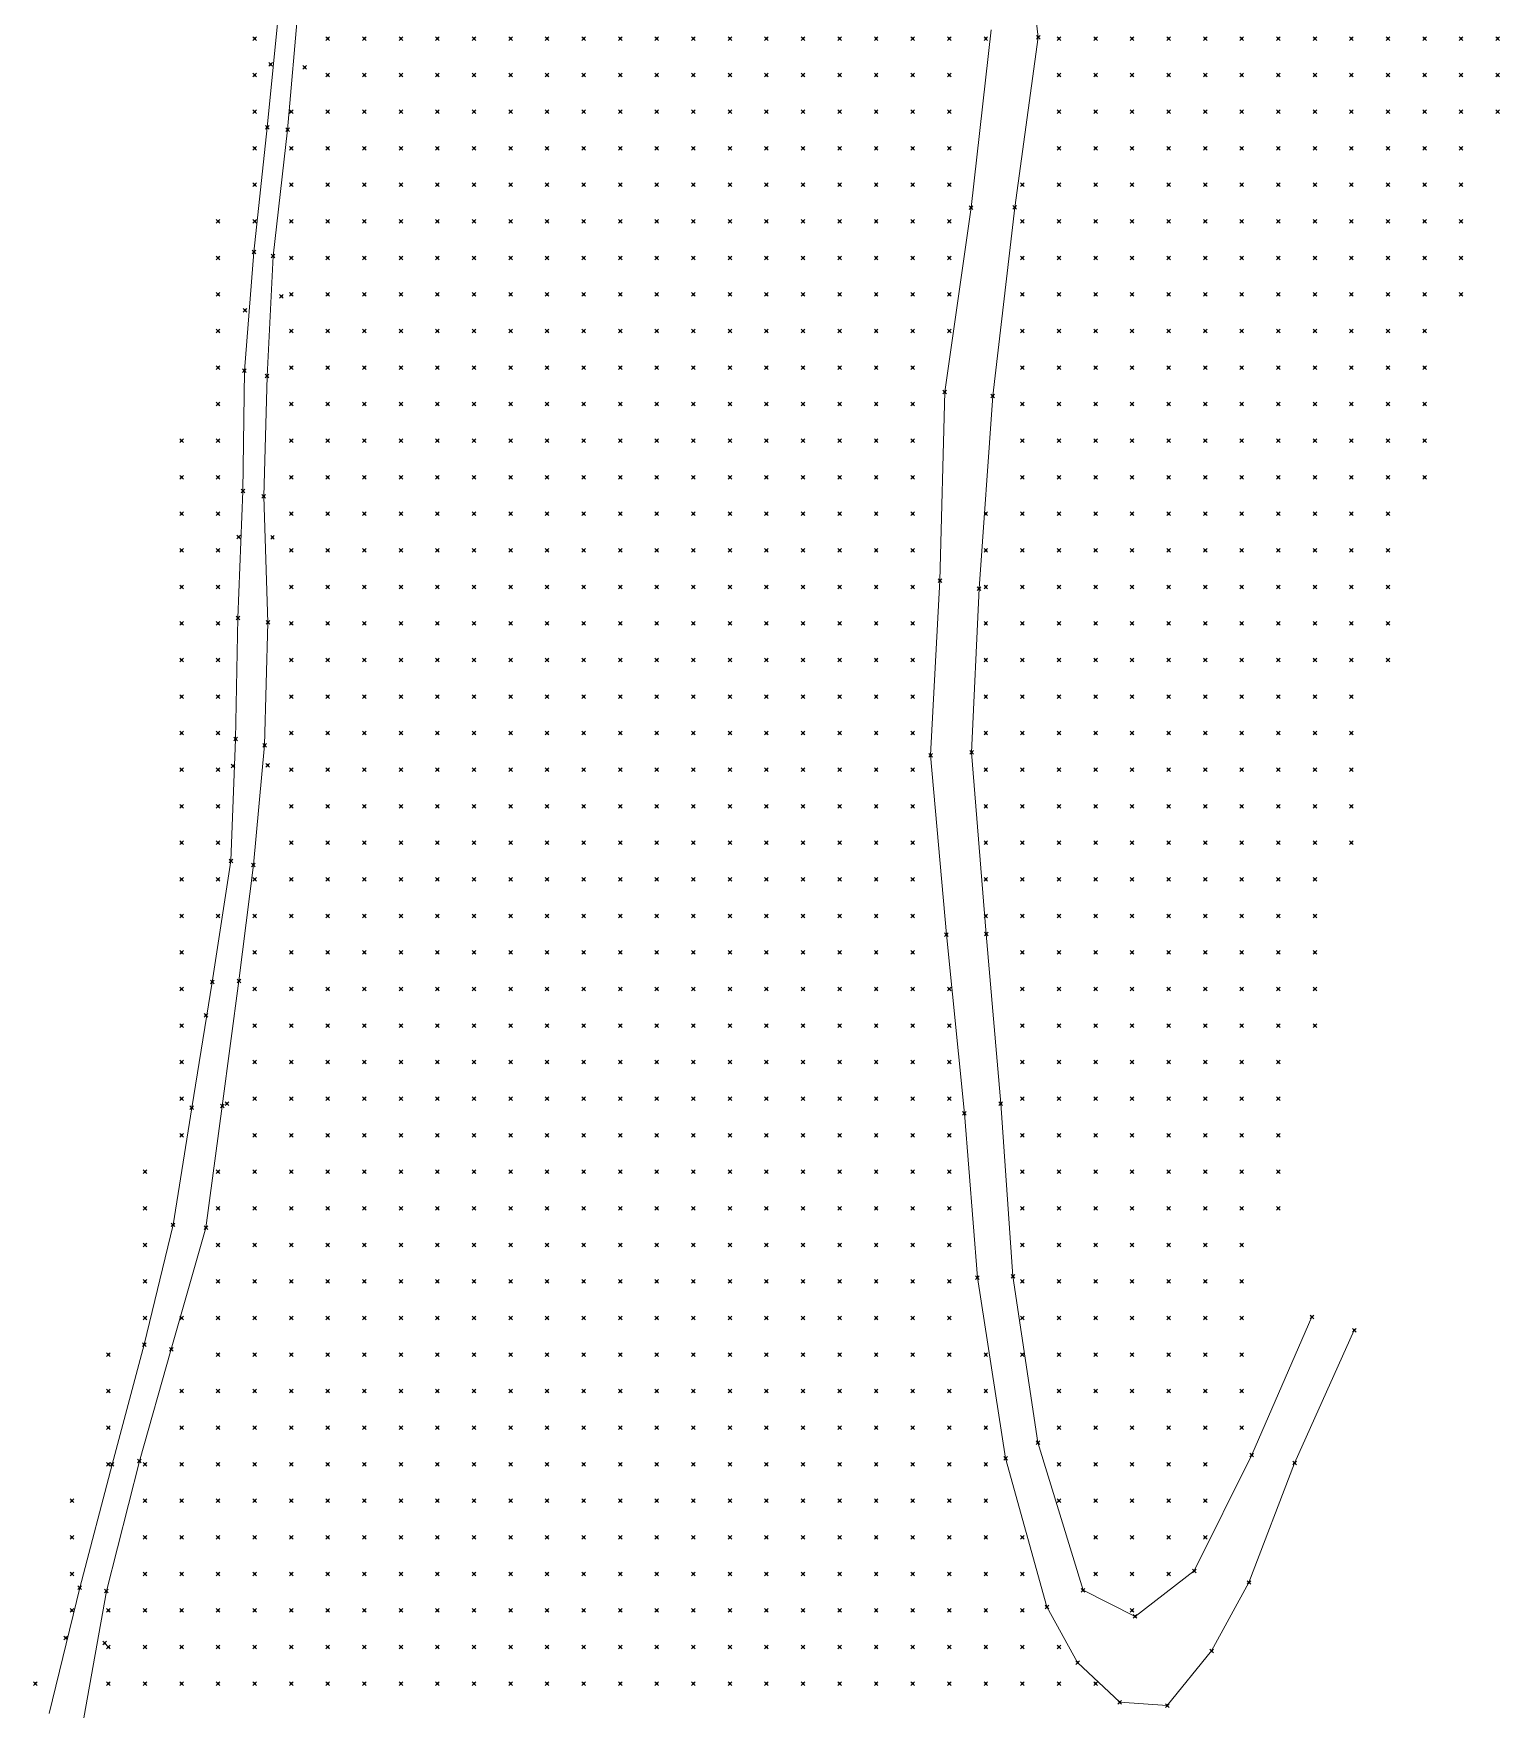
# Model space of a CAD drawing. Header units: metres. Extents: x 441556 to 446409, y 432338 to 461058.
# Drawn here: x 445175.5 to 445295.8, y 436600.5 to 436738 of the extents above; entities that cross this region are included whole.
import ezdxf

# ---------------------------------------------------------------- set-up
doc = ezdxf.new("R2010")
doc.units = ezdxf.units.M
doc.header["$MEASUREMENT"] = 0
doc.header["$PDMODE"] = 35
doc.header["$PDSIZE"] = 0.15
for name, color, linetype, lineweight in [('DTM-BRE-RevN_GRP_DRUM FORESTIER', 2, 'Continuous', 0), ('DTM-NOK-RevN_LIDAR_co_lidar', 91, 'Continuous', 0), ('DTM-NOK-RevN_RTK', 32, 'Continuous', 0)]:
    doc.layers.add(name, color=color, linetype=linetype, lineweight=lineweight)

msp = doc.modelspace()

# ---------------------------------------------------------------- linework, layer by layer
at = {"layer": 'DTM-BRE-RevN_GRP_DRUM FORESTIER'}
for p, q in [((445257.924, 436737.724, 362.214), (445256.021, 436753.882, 359.78)), ((445194.667, 436730.326, 325.311), (445195.652, 436740.228, 325.095)), ((445197.232, 436740.467, 325.081), (445196.346, 436730.127, 325.387)), ((445252.42, 436723.75, 362.963), (445254.075, 436738.331, 362.3)), ((445256.004, 436723.759, 362.867), (445257.924, 436737.724, 362.214)), ((445193.578, 436720.097, 325.911), (445194.667, 436730.326, 325.311)), ((445196.346, 436730.127, 325.387), (445195.155, 436719.769, 325.954)), ((445250.259, 436708.624, 363.7), (445252.42, 436723.75, 362.963)), ((445254.197, 436708.293, 363.631), (445256.004, 436723.759, 362.867)), ((445192.795, 436710.353, 326.22), (445193.578, 436720.097, 325.911)), ((445195.155, 436719.769, 325.954), (445194.665, 436709.922, 326.31)), ((445192.683, 436700.48, 325.789), (445192.795, 436710.353, 326.22)), ((445194.665, 436709.922, 326.31), (445194.382, 436700.049, 325.911)), ((445249.857, 436693.141, 364.475), (445250.259, 436708.624, 363.7)), ((445253.079, 436692.491, 364.538), (445254.197, 436708.293, 363.631)), ((445192.267, 436690.077, 325.846), (445192.683, 436700.48, 325.789)), ((445194.382, 436700.049, 325.911), (445194.73, 436689.71, 325.849)), ((445249.098, 436678.808, 366.057), (445249.857, 436693.141, 364.475)), ((445252.467, 436679.045, 366.135), (445253.079, 436692.491, 364.538)), ((445192.07, 436680.14, 325.987), (445192.267, 436690.077, 325.846)), ((445194.73, 436689.71, 325.849), (445194.451, 436679.633, 326.014)), ((445191.69, 436670.138, 325.723), (445192.07, 436680.14, 325.987)), ((445194.451, 436679.633, 326.014), (445193.538, 436669.813, 325.622)), ((445253.662, 436664.135, 367.799), (445252.467, 436679.045, 366.135)), ((445250.402, 436664.098, 367.647), (445249.098, 436678.808, 366.057)), ((445190.156, 436660.194, 325.543), (445191.69, 436670.138, 325.723)), ((445193.538, 436669.813, 325.622), (445192.352, 436660.297, 325.5)), ((445251.869, 436649.426, 370.144), (445250.402, 436664.098, 367.647)), ((445254.855, 436650.231, 370.099), (445253.662, 436664.135, 367.799)), ((445188.482, 436649.893, 326.078), (445190.156, 436660.194, 325.543)), ((445192.352, 436660.297, 325.5), (445190.987, 436650.019, 326.202)), ((445255.857, 436636.06, 373.154), (445254.855, 436650.231, 370.099)), ((445186.953, 436640.281, 326.678), (445188.482, 436649.893, 326.078)), ((445190.987, 436650.019, 326.202), (445189.642, 436640.047, 326.718)), ((445252.936, 436635.957, 373.202), (445251.869, 436649.426, 370.144)), ((445184.581, 436630.452, 326.987), (445186.953, 436640.281, 326.678)), ((445189.642, 436640.047, 326.718), (445186.8, 436630.078, 327.061)), ((445255.256, 436621.124, 376.235), (445252.936, 436635.957, 373.202)), ((445257.9, 436622.414, 376.159), (445255.857, 436636.06, 373.154)), ((445280.383, 436632.725, 388.952), (445275.448, 436621.402, 386.734)), ((445283.857, 436631.636, 388.94), (445278.955, 436620.739, 386.75)), ((445181.94, 436620.627, 326.985), (445184.581, 436630.452, 326.987)), ((445186.8, 436630.078, 327.061), (445184.19, 436620.899, 327.075)), ((445261.607, 436610.299, 379.117), (445257.9, 436622.414, 376.159)), ((445275.448, 436621.402, 386.734), (445270.736, 436611.882, 384.041)), ((445179.289, 436610.503, 326.747), (445181.94, 436620.627, 326.985)), ((445184.19, 436620.899, 327.075), (445181.472, 436610.225, 326.619)), ((445258.637, 436608.931, 378.989), (445255.256, 436621.124, 376.235)), ((445278.955, 436620.739, 386.75), (445275.21, 436610.934, 384.507)), ((445270.736, 436611.882, 384.041), (445265.879, 436608.149, 381.35)), ((445176.776, 436600.193, 326.14), (445179.289, 436610.503, 326.747)), ((445265.879, 436608.149, 381.35), (445261.607, 436610.299, 379.117)), ((445275.21, 436610.934, 384.507), (445272.158, 436605.316, 382.63)), ((445181.472, 436610.225, 326.619), (445179.612, 436599.821, 326.003)), ((445261.163, 436604.366, 379.712), (445258.637, 436608.931, 378.989)), ((445272.158, 436605.316, 382.63), (445268.512, 436600.838, 381.584)), ((445264.622, 436601.108, 380.847), (445261.163, 436604.366, 379.712)), ((445268.512, 436600.838, 381.584), (445264.622, 436601.108, 380.847))]:
    msp.add_line(p, q, dxfattribs=at)
at = {"layer": 'DTM-NOK-RevN_LIDAR_co_lidar'}
for p in [(445193.643, 436737.614, 324.328), (445199.642, 436737.614, 324.898), (445202.641, 436737.614, 324.903), (445205.64, 436737.614, 327.502), (445208.64, 436737.614, 331.878), (445211.639, 436737.614, 334.85), (445214.639, 436737.614, 336.648), (445217.638, 436737.614, 337.259), (445220.637, 436737.614, 337.745), (445223.637, 436737.614, 340.248), (445226.636, 436737.614, 342.541), (445229.635, 436737.614, 343.791), (445232.635, 436737.614, 344.527), (445235.634, 436737.614, 346.336), (445238.634, 436737.614, 350.799), (445241.633, 436737.614, 355.074), (445244.632, 436737.614, 356.399), (445247.632, 436737.614, 356.899), (445250.631, 436737.614, 360.22), (445253.63, 436737.614, 362.023), (445259.629, 436737.614, 363.827), (445262.629, 436737.614, 367.854), (445265.628, 436737.614, 371.17), (445268.627, 436737.614, 373.506), (445271.627, 436737.614, 374.858), (445274.626, 436737.614, 376.508), (445277.625, 436737.614, 377.664), (445280.625, 436737.614, 378.933), (445283.624, 436737.614, 380.138), (445286.624, 436737.614, 382.133), (445289.623, 436737.614, 384.428), (445292.622, 436737.614, 386.126), (445295.622, 436737.614, 386.649), (445193.643, 436734.615, 324.499), (445199.642, 436734.615, 324.952), (445202.641, 436734.615, 324.95), (445205.64, 436734.615, 327.274), (445208.64, 436734.615, 333.423), (445211.639, 436734.615, 336.626), (445214.639, 436734.615, 337.351), (445217.638, 436734.615, 337.559), (445220.637, 436734.615, 338.217), (445223.637, 436734.615, 340.664), (445226.636, 436734.615, 342.983), (445229.635, 436734.615, 343.982), (445232.635, 436734.615, 344.976), (445235.634, 436734.615, 347.483), (445238.634, 436734.615, 351.894), (445241.633, 436734.615, 355.553), (445244.632, 436734.615, 356.489), (445247.632, 436734.615, 356.824), (445250.631, 436734.615, 360.402), (445259.629, 436734.615, 364.045), (445262.629, 436734.615, 367.928), (445265.628, 436734.615, 372.814), (445268.627, 436734.615, 375.595), (445271.627, 436734.615, 376.778), (445274.626, 436734.615, 377.893), (445277.625, 436734.615, 379.211), (445280.625, 436734.615, 380.762), (445283.624, 436734.615, 381.501), (445286.624, 436734.615, 383.173), (445289.623, 436734.615, 385.625), (445292.622, 436734.615, 387.094), (445295.622, 436734.615, 387.39), (445193.643, 436731.615, 324.587), (445196.642, 436731.615, 325.017), (445199.642, 436731.615, 325.018), (445202.641, 436731.615, 325.033), (445205.64, 436731.615, 328.778), (445208.64, 436731.615, 335.221), (445211.639, 436731.615, 337.752), (445214.639, 436731.615, 337.976), (445217.638, 436731.615, 338.214), (445220.637, 436731.615, 338.876), (445223.637, 436731.615, 341.823), (445226.636, 436731.615, 344.429), (445229.635, 436731.615, 345.514), (445232.635, 436731.615, 347.136), (445235.634, 436731.615, 349.418), (445238.634, 436731.615, 352.466), (445241.633, 436731.615, 355.035), (445244.632, 436731.615, 356.445), (445247.632, 436731.615, 358.038), (445250.631, 436731.615, 360.791), (445259.629, 436731.615, 364.921), (445262.629, 436731.615, 368.181), (445265.628, 436731.615, 373.132), (445268.627, 436731.615, 376.708), (445271.627, 436731.615, 378.531), (445274.626, 436731.615, 379.631), (445277.625, 436731.615, 381.076), (445280.625, 436731.615, 382.773), (445283.624, 436731.615, 383.956), (445286.624, 436731.615, 385.391), (445289.623, 436731.615, 386.973), (445292.622, 436731.615, 387.51), (445295.622, 436731.615, 387.801), (445193.643, 436728.616, 324.686), (445196.642, 436728.616, 325.12), (445199.642, 436728.616, 325.406), (445202.641, 436728.616, 325.703), (445205.64, 436728.616, 329.801), (445208.64, 436728.616, 335.658), (445211.639, 436728.616, 337.918), (445214.639, 436728.616, 337.856), (445217.638, 436728.616, 338.641), (445220.637, 436728.616, 339.513), (445223.637, 436728.616, 343.163), (445226.636, 436728.616, 346.339), (445229.635, 436728.616, 347.685), (445232.635, 436728.616, 349.374), (445235.634, 436728.616, 351.132), (445238.634, 436728.616, 352.529), (445241.633, 436728.616, 354.177), (445244.632, 436728.616, 356.511), (445247.632, 436728.616, 358.826), (445250.631, 436728.616, 361.216), (445259.629, 436728.616, 366.189), (445262.629, 436728.616, 368.65), (445265.628, 436728.616, 371.943), (445268.627, 436728.616, 376.496), (445271.627, 436728.616, 379.423), (445274.626, 436728.616, 381.007), (445277.625, 436728.616, 382.535), (445280.625, 436728.616, 383.87), (445283.624, 436728.616, 385.174), (445286.624, 436728.616, 386.347), (445289.623, 436728.616, 387.63), (445292.622, 436728.616, 387.957), (445193.643, 436725.616, 324.877), (445196.642, 436725.616, 325.281), (445199.642, 436725.616, 326.186), (445202.641, 436725.616, 327.065), (445205.64, 436725.616, 330.193), (445208.64, 436725.616, 335.066), (445211.639, 436725.616, 337.718), (445214.639, 436725.616, 337.957), (445217.638, 436725.616, 338.59), (445220.637, 436725.616, 341.36), (445223.637, 436725.616, 344.463), (445226.636, 436725.616, 346.791), (445229.635, 436725.616, 348.178), (445232.635, 436725.616, 349.88), (445235.634, 436725.616, 351.411), (445238.634, 436725.616, 352.461), (445241.633, 436725.616, 354.099), (445244.632, 436725.616, 356.96), (445247.632, 436725.616, 359.213), (445250.631, 436725.616, 361.533), (445256.63, 436725.616, 363.275), (445259.629, 436725.616, 366.399), (445262.629, 436725.616, 369.071), (445265.628, 436725.616, 371.232), (445268.627, 436725.616, 375.928), (445271.627, 436725.616, 380.009), (445274.626, 436725.616, 382.154), (445277.625, 436725.616, 383.591), (445280.625, 436725.616, 384.475), (445283.624, 436725.616, 385.118), (445286.624, 436725.616, 386.522), (445289.623, 436725.616, 388.06), (445292.622, 436725.616, 388.648), (445190.644, 436722.617, 324.213), (445193.643, 436722.617, 325.222), (445196.642, 436722.617, 325.497), (445199.642, 436722.617, 326.897), (445202.641, 436722.617, 328.11), (445205.64, 436722.617, 331.423), (445208.64, 436722.617, 335.638), (445211.639, 436722.617, 337.844), (445214.639, 436722.617, 338.673), (445217.638, 436722.617, 339.596), (445220.637, 436722.617, 343.098), (445223.637, 436722.617, 345.686), (445226.636, 436722.617, 346.929), (445229.635, 436722.617, 348.634), (445232.635, 436722.617, 350.508), (445235.634, 436722.617, 352.089), (445238.634, 436722.617, 353.351), (445241.633, 436722.617, 354.45), (445244.632, 436722.617, 357.53), (445247.632, 436722.617, 359.66), (445250.631, 436722.617, 361.703), (445256.63, 436722.617, 363.727), (445259.629, 436722.617, 366.494), (445262.629, 436722.617, 369.097), (445265.628, 436722.617, 371.485), (445268.627, 436722.617, 376.27), (445271.627, 436722.617, 380.12), (445274.626, 436722.617, 382.366), (445277.625, 436722.617, 383.593), (445280.625, 436722.617, 384.43), (445283.624, 436722.617, 385.082), (445286.624, 436722.617, 386.547), (445289.623, 436722.617, 388.435), (445292.622, 436722.617, 388.587), (445190.644, 436719.618, 324.64), (445196.642, 436719.618, 325.767), (445199.642, 436719.618, 327.171), (445202.641, 436719.618, 328.217), (445205.64, 436719.618, 332.173), (445208.64, 436719.618, 335.913), (445211.639, 436719.618, 337.664), (445214.639, 436719.618, 338.871), (445217.638, 436719.618, 339.864), (445220.637, 436719.618, 342.95), (445223.637, 436719.618, 346.073), (445226.636, 436719.618, 347.587), (445229.635, 436719.618, 349.263), (445232.635, 436719.618, 351.09), (445235.634, 436719.618, 352.578), (445238.634, 436719.618, 353.931), (445241.633, 436719.618, 355.455), (445244.632, 436719.618, 358.472), (445247.632, 436719.618, 360.106), (445250.631, 436719.618, 361.944), (445256.63, 436719.618, 364.818), (445259.629, 436719.618, 367.146), (445262.629, 436719.618, 369.222), (445265.628, 436719.618, 371.515), (445268.627, 436719.618, 375.925), (445271.627, 436719.618, 379.901), (445274.626, 436719.618, 382.006), (445277.625, 436719.618, 383.205), (445280.625, 436719.618, 384.142), (445283.624, 436719.618, 385.015), (445286.624, 436719.618, 386.599), (445289.623, 436719.618, 388.581), (445292.622, 436719.618, 388.233), (445190.644, 436716.618, 325.043), (445196.642, 436716.618, 326.086), (445199.642, 436716.618, 327.149), (445202.641, 436716.618, 328.853), (445205.64, 436716.618, 332.897), (445208.64, 436716.618, 335.936), (445211.639, 436716.618, 337.037), (445214.639, 436716.618, 337.965), (445217.638, 436716.618, 339.176), (445220.637, 436716.618, 342.118), (445223.637, 436716.618, 345.902), (445226.636, 436716.618, 348.198), (445229.635, 436716.618, 349.417), (445232.635, 436716.618, 351.327), (445235.634, 436716.618, 353.288), (445238.634, 436716.618, 354.411), (445241.633, 436716.618, 356.301), (445244.632, 436716.618, 358.937), (445247.632, 436716.618, 360.48), (445250.631, 436716.618, 362.308), (445256.63, 436716.618, 365.295), (445259.629, 436716.618, 367.264), (445262.629, 436716.618, 369.338), (445265.628, 436716.618, 371.743), (445268.627, 436716.618, 375.562), (445271.627, 436716.618, 379.998), (445274.626, 436716.618, 382.313), (445277.625, 436716.618, 383.443), (445280.625, 436716.618, 384.242), (445283.624, 436716.618, 385.121), (445286.624, 436716.618, 387.211), (445289.623, 436716.618, 388.986), (445292.622, 436716.618, 388.826), (445190.644, 436713.619, 325.35), (445196.642, 436713.619, 326.377), (445199.642, 436713.619, 327.064), (445202.641, 436713.619, 329.019), (445205.64, 436713.619, 333.1), (445208.64, 436713.619, 335.869), (445211.639, 436713.619, 336.858), (445214.639, 436713.619, 337.65), (445217.638, 436713.619, 338.856), (445220.637, 436713.619, 340.885), (445223.637, 436713.619, 343.02), (445226.636, 436713.619, 345.973), (445229.635, 436713.619, 349.039), (445232.635, 436713.619, 351.712), (445235.634, 436713.619, 353.727), (445238.634, 436713.619, 355.444), (445241.633, 436713.619, 357.343), (445244.632, 436713.619, 359.193), (445247.632, 436713.619, 360.952), (445250.631, 436713.619, 362.686), (445256.63, 436713.619, 365.428), (445259.629, 436713.619, 368.166), (445262.629, 436713.619, 370.455), (445265.628, 436713.619, 372.368), (445268.627, 436713.619, 377.696), (445271.627, 436713.619, 381.692), (445274.626, 436713.619, 383.166), (445277.625, 436713.619, 383.907), (445280.625, 436713.619, 384.606), (445283.624, 436713.619, 385.787), (445286.624, 436713.619, 387.932), (445289.623, 436713.619, 389.564), (445190.644, 436710.62, 325.35), (445196.642, 436710.62, 326.328), (445199.642, 436710.62, 326.995), (445202.641, 436710.62, 329.364), (445205.64, 436710.62, 333.009), (445208.64, 436710.62, 335.498), (445211.639, 436710.62, 336.871), (445214.639, 436710.62, 338.141), (445217.638, 436710.62, 339.237), (445220.637, 436710.62, 340.327), (445223.637, 436710.62, 341.513), (445226.636, 436710.62, 343.236), (445229.635, 436710.62, 346.924), (445232.635, 436710.62, 351.314), (445235.634, 436710.62, 353.737), (445238.634, 436710.62, 355.758), (445241.633, 436710.62, 357.908), (445244.632, 436710.62, 359.479), (445247.632, 436710.62, 361.294), (445256.63, 436710.62, 365.574), (445259.629, 436710.62, 368.271), (445262.629, 436710.62, 370.409), (445265.628, 436710.62, 372.684), (445268.627, 436710.62, 376.44), (445271.627, 436710.62, 381.252), (445274.626, 436710.62, 383.772), (445277.625, 436710.62, 384.335), (445280.625, 436710.62, 385.047), (445283.624, 436710.62, 386.49), (445286.624, 436710.62, 388.39), (445289.623, 436710.62, 390.077), (445190.644, 436707.62, 325.171), (445196.642, 436707.62, 326.166), (445199.642, 436707.62, 327.435), (445202.641, 436707.62, 330.114), (445205.64, 436707.62, 332.756), (445208.64, 436707.62, 334.527), (445211.639, 436707.62, 336.299), (445214.639, 436707.62, 338.402), (445217.638, 436707.62, 339.421), (445220.637, 436707.62, 340.609), (445223.637, 436707.62, 341.816), (445226.636, 436707.62, 342.713), (445229.635, 436707.62, 346.263), (445232.635, 436707.62, 350.754), (445235.634, 436707.62, 354.083), (445238.634, 436707.62, 356.211), (445241.633, 436707.62, 358.152), (445244.632, 436707.62, 359.773), (445247.632, 436707.62, 361.591), (445256.63, 436707.62, 365.899), (445259.629, 436707.62, 368.319), (445262.629, 436707.62, 370.365), (445265.628, 436707.62, 372.809), (445268.627, 436707.62, 376.344), (445271.627, 436707.62, 381.36), (445274.626, 436707.62, 384.136), (445277.625, 436707.62, 384.967), (445280.625, 436707.62, 385.608), (445283.624, 436707.62, 386.733), (445286.624, 436707.62, 388.703), (445289.623, 436707.62, 390.529), (445187.644, 436704.621, 323.818), (445190.644, 436704.621, 325.031), (445196.642, 436704.621, 326.158), (445199.642, 436704.621, 328.319), (445202.641, 436704.621, 330.524), (445205.64, 436704.621, 332.681), (445208.64, 436704.621, 333.992), (445211.639, 436704.621, 335.96), (445214.639, 436704.621, 338.568), (445217.638, 436704.621, 340.255), (445220.637, 436704.621, 341.395), (445223.637, 436704.621, 343.516), (445226.636, 436704.621, 345.609), (445229.635, 436704.621, 347.71), (445232.635, 436704.621, 351.31), (445235.634, 436704.621, 354.672), (445238.634, 436704.621, 356.739), (445241.633, 436704.621, 358.546), (445244.632, 436704.621, 360.091), (445247.632, 436704.621, 361.8), (445256.63, 436704.621, 366.193), (445259.629, 436704.621, 368.759), (445262.629, 436704.621, 370.905), (445265.628, 436704.621, 372.98), (445268.627, 436704.621, 378.135), (445271.627, 436704.621, 382.208), (445274.626, 436704.621, 384.067), (445277.625, 436704.621, 385.207), (445280.625, 436704.621, 385.695), (445283.624, 436704.621, 386.638), (445286.624, 436704.621, 388.7), (445289.623, 436704.621, 390.609), (445187.644, 436701.621, 323.818), (445190.644, 436701.621, 324.952), (445196.642, 436701.621, 326.08), (445199.642, 436701.621, 329.078), (445202.641, 436701.621, 331.344), (445205.64, 436701.621, 333.116), (445208.64, 436701.621, 333.967), (445211.639, 436701.621, 335.858), (445214.639, 436701.621, 339.433), (445217.638, 436701.621, 342.566), (445220.637, 436701.621, 344.283), (445223.637, 436701.621, 346.703), (445226.636, 436701.621, 348.673), (445229.635, 436701.621, 349.527), (445232.635, 436701.621, 352.34), (445235.634, 436701.621, 355.442), (445238.634, 436701.621, 357.463), (445241.633, 436701.621, 359.162), (445244.632, 436701.621, 360.138), (445247.632, 436701.621, 361.629), (445256.63, 436701.621, 366.84), (445259.629, 436701.621, 369.422), (445262.629, 436701.621, 371.472), (445265.628, 436701.621, 373.406), (445268.627, 436701.621, 377.889), (445271.627, 436701.621, 382.04), (445274.626, 436701.621, 384.191), (445277.625, 436701.621, 385.333), (445280.625, 436701.621, 385.867), (445283.624, 436701.621, 386.867), (445286.624, 436701.621, 388.634), (445289.623, 436701.621, 390.646), (445187.644, 436698.622, 323.825), (445190.644, 436698.622, 325.004), (445196.642, 436698.622, 326.551), (445199.642, 436698.622, 329.796), (445202.641, 436698.622, 332.502), (445205.64, 436698.622, 334.229), (445208.64, 436698.622, 335.598), (445211.639, 436698.622, 337.798), (445214.639, 436698.622, 341.59), (445217.638, 436698.622, 344.716), (445220.637, 436698.622, 345.449), (445223.637, 436698.622, 348.064), (445226.636, 436698.622, 350.52), (445229.635, 436698.622, 351.649), (445232.635, 436698.622, 353.762), (445235.634, 436698.622, 356.27), (445238.634, 436698.622, 358.132), (445241.633, 436698.622, 359.717), (445244.632, 436698.622, 360.677), (445247.632, 436698.622, 362.262), (445253.63, 436698.622, 364.775), (445256.63, 436698.622, 367.582), (445259.629, 436698.622, 369.953), (445262.629, 436698.622, 372.174), (445265.628, 436698.622, 374.214), (445268.627, 436698.622, 377.45), (445271.627, 436698.622, 381.807), (445274.626, 436698.622, 384.24), (445277.625, 436698.622, 385.339), (445280.625, 436698.622, 386.189), (445283.624, 436698.622, 387.572), (445286.624, 436698.622, 389.16), (445187.644, 436695.623, 323.771), (445190.644, 436695.623, 325.055), (445196.642, 436695.623, 326.755), (445199.642, 436695.623, 330.019), (445202.641, 436695.623, 333.241), (445205.64, 436695.623, 335.342), (445208.64, 436695.623, 337.885), (445211.639, 436695.623, 340.009), (445214.639, 436695.623, 342.482), (445217.638, 436695.623, 344.964), (445220.637, 436695.623, 345.678), (445223.637, 436695.623, 348.256), (445226.636, 436695.623, 351.516), (445229.635, 436695.623, 353.426), (445232.635, 436695.623, 355.29), (445235.634, 436695.623, 357.338), (445238.634, 436695.623, 358.973), (445241.633, 436695.623, 360.354), (445244.632, 436695.623, 361.359), (445247.632, 436695.623, 363.048), (445253.63, 436695.623, 365.062), (445256.63, 436695.623, 368.079), (445259.629, 436695.623, 371.018), (445262.629, 436695.623, 372.958), (445265.628, 436695.623, 376.239), (445268.627, 436695.623, 379.403), (445271.627, 436695.623, 382.437), (445274.626, 436695.623, 384.228), (445277.625, 436695.623, 385.022), (445280.625, 436695.623, 386.076), (445283.624, 436695.623, 387.623), (445286.624, 436695.623, 389.177), (445187.644, 436692.623, 323.889), (445190.644, 436692.623, 325.134), (445196.642, 436692.623, 326.656), (445199.642, 436692.623, 329.978), (445202.641, 436692.623, 333.965), (445205.64, 436692.623, 336.372), (445208.64, 436692.623, 338.479), (445211.639, 436692.623, 340.451), (445214.639, 436692.623, 342.748), (445217.638, 436692.623, 344.708), (445220.637, 436692.623, 346.034), (445223.637, 436692.623, 348.581), (445226.636, 436692.623, 352.048), (445229.635, 436692.623, 354.587), (445232.635, 436692.623, 356.554), (445235.634, 436692.623, 358.049), (445238.634, 436692.623, 359.385), (445241.633, 436692.623, 360.551), (445244.632, 436692.623, 361.71), (445247.632, 436692.623, 363.635), (445253.63, 436692.623, 365.201), (445256.63, 436692.623, 367.916), (445259.629, 436692.623, 370.976), (445262.629, 436692.623, 372.807), (445265.628, 436692.623, 377.955), (445268.627, 436692.623, 381.607), (445271.627, 436692.623, 383.089), (445274.626, 436692.623, 384.187), (445277.625, 436692.623, 384.811), (445280.625, 436692.623, 385.711), (445283.624, 436692.623, 387.159), (445286.624, 436692.623, 388.7), (445187.644, 436689.624, 323.893), (445190.644, 436689.624, 325.103), (445196.642, 436689.624, 327.132), (445199.642, 436689.624, 331.042), (445202.641, 436689.624, 334.619), (445205.64, 436689.624, 336.671), (445208.64, 436689.624, 338.332), (445211.639, 436689.624, 340.538), (445214.639, 436689.624, 343.823), (445217.638, 436689.624, 345.188), (445220.637, 436689.624, 346.437), (445223.637, 436689.624, 349.211), (445226.636, 436689.624, 352.634), (445229.635, 436689.624, 355.053), (445232.635, 436689.624, 356.937), (445235.634, 436689.624, 358.357), (445238.634, 436689.624, 359.589), (445241.633, 436689.624, 360.898), (445244.632, 436689.624, 362.039), (445247.632, 436689.624, 364.003), (445253.63, 436689.624, 365.33), (445256.63, 436689.624, 367.447), (445259.629, 436689.624, 370.7), (445262.629, 436689.624, 373.487), (445265.628, 436689.624, 378.927), (445268.627, 436689.624, 382.226), (445271.627, 436689.624, 383.112), (445274.626, 436689.624, 384.155), (445277.625, 436689.624, 384.941), (445280.625, 436689.624, 385.654), (445283.624, 436689.624, 387.051), (445286.624, 436689.624, 388.566), (445187.644, 436686.625, 323.661), (445190.644, 436686.625, 324.987), (445196.642, 436686.625, 327.638), (445199.642, 436686.625, 331.896), (445202.641, 436686.625, 334.618), (445205.64, 436686.625, 336.136), (445208.64, 436686.625, 338.314), (445211.639, 436686.625, 341.159), (445214.639, 436686.625, 344.533), (445217.638, 436686.625, 345.964), (445220.637, 436686.625, 346.815), (445223.637, 436686.625, 349.721), (445226.636, 436686.625, 353.425), (445229.635, 436686.625, 355.186), (445232.635, 436686.625, 356.464), (445235.634, 436686.625, 358.338), (445238.634, 436686.625, 359.599), (445241.633, 436686.625, 361.083), (445244.632, 436686.625, 363.136), (445247.632, 436686.625, 364.737), (445253.63, 436686.625, 366.047), (445256.63, 436686.625, 368.794), (445259.629, 436686.625, 371.894), (445262.629, 436686.625, 374.042), (445265.628, 436686.625, 379.239), (445268.627, 436686.625, 382.49), (445271.627, 436686.625, 383.396), (445274.626, 436686.625, 384.32), (445277.625, 436686.625, 385.344), (445280.625, 436686.625, 386), (445283.624, 436686.625, 387.115), (445286.624, 436686.625, 388.729), (445187.644, 436683.625, 323.497), (445190.644, 436683.625, 324.977), (445196.642, 436683.625, 328.024), (445199.642, 436683.625, 332.759), (445202.641, 436683.625, 334.867), (445205.64, 436683.625, 336.152), (445208.64, 436683.625, 339.102), (445211.639, 436683.625, 342.443), (445214.639, 436683.625, 345.122), (445217.638, 436683.625, 346.432), (445220.637, 436683.625, 347.244), (445223.637, 436683.625, 349.595), (445226.636, 436683.625, 353.828), (445229.635, 436683.625, 355.674), (445232.635, 436683.625, 356.671), (445235.634, 436683.625, 358.295), (445238.634, 436683.625, 359.814), (445241.633, 436683.625, 361.569), (445244.632, 436683.625, 363.795), (445247.632, 436683.625, 365.167), (445253.63, 436683.625, 366.691), (445256.63, 436683.625, 369.927), (445259.629, 436683.625, 372.756), (445262.629, 436683.625, 374.343), (445265.628, 436683.625, 377.372), (445268.627, 436683.625, 381.15), (445271.627, 436683.625, 383.654), (445274.626, 436683.625, 384.792), (445277.625, 436683.625, 385.826), (445280.625, 436683.625, 386.726), (445283.624, 436683.625, 387.466), (445187.644, 436680.626, 323.47), (445190.644, 436680.626, 324.967), (445196.642, 436680.626, 327.902), (445199.642, 436680.626, 332.091), (445202.641, 436680.626, 334.006), (445205.64, 436680.626, 335.998), (445208.64, 436680.626, 339.857), (445211.639, 436680.626, 343.56), (445214.639, 436680.626, 345.783), (445217.638, 436680.626, 346.847), (445220.637, 436680.626, 347.965), (445223.637, 436680.626, 350.555), (445226.636, 436680.626, 354.579), (445229.635, 436680.626, 356.607), (445232.635, 436680.626, 357.525), (445235.634, 436680.626, 358.874), (445238.634, 436680.626, 360.086), (445241.633, 436680.626, 362.063), (445244.632, 436680.626, 364.188), (445247.632, 436680.626, 365.416), (445253.63, 436680.626, 367.055), (445256.63, 436680.626, 370.365), (445259.629, 436680.626, 373.125), (445262.629, 436680.626, 374.936), (445265.628, 436680.626, 376.543), (445268.627, 436680.626, 378.931), (445271.627, 436680.626, 382.88), (445274.626, 436680.626, 385.05), (445277.625, 436680.626, 386.101), (445280.625, 436680.626, 387.141), (445283.624, 436680.626, 387.86), (445187.644, 436677.626, 323.696), (445190.644, 436677.626, 325.103), (445196.642, 436677.626, 327.183), (445199.642, 436677.626, 329.748), (445202.641, 436677.626, 332.367), (445205.64, 436677.626, 337.75), (445208.64, 436677.626, 342.899), (445211.639, 436677.626, 345.344), (445214.639, 436677.626, 346.301), (445217.638, 436677.626, 346.858), (445220.637, 436677.626, 347.788), (445223.637, 436677.626, 350.219), (445226.636, 436677.626, 354.769), (445229.635, 436677.626, 357.377), (445232.635, 436677.626, 358.225), (445235.634, 436677.626, 359.184), (445238.634, 436677.626, 360.025), (445241.633, 436677.626, 362.006), (445244.632, 436677.626, 364.4), (445247.632, 436677.626, 365.802), (445253.63, 436677.626, 366.952), (445256.63, 436677.626, 370.228), (445259.629, 436677.626, 373.094), (445262.629, 436677.626, 375.359), (445265.628, 436677.626, 377.065), (445268.627, 436677.626, 379.647), (445271.627, 436677.626, 383), (445274.626, 436677.626, 384.934), (445277.625, 436677.626, 385.839), (445280.625, 436677.626, 387.151), (445283.624, 436677.626, 387.92), (445187.644, 436674.627, 323.798), (445190.644, 436674.627, 325.037), (445196.642, 436674.627, 326.583), (445199.642, 436674.627, 328.576), (445202.641, 436674.627, 332.494), (445205.64, 436674.627, 339.898), (445208.64, 436674.627, 345.205), (445211.639, 436674.627, 346.579), (445214.639, 436674.627, 346.799), (445217.638, 436674.627, 346.979), (445220.637, 436674.627, 347.875), (445223.637, 436674.627, 351.102), (445226.636, 436674.627, 355.233), (445229.635, 436674.627, 357.52), (445232.635, 436674.627, 358.136), (445235.634, 436674.627, 358.771), (445238.634, 436674.627, 359.76), (445241.633, 436674.627, 361.668), (445244.632, 436674.627, 363.719), (445247.632, 436674.627, 365.674), (445253.63, 436674.627, 367.295), (445256.63, 436674.627, 370.062), (445259.629, 436674.627, 372.859), (445262.629, 436674.627, 375.479), (445265.628, 436674.627, 378.911), (445268.627, 436674.627, 382.318), (445271.627, 436674.627, 384.315), (445274.626, 436674.627, 385.484), (445277.625, 436674.627, 386.137), (445280.625, 436674.627, 387.171), (445283.624, 436674.627, 387.108), (445187.644, 436671.628, 324.11), (445190.644, 436671.628, 325.046), (445196.642, 436671.628, 326.211), (445199.642, 436671.628, 329.594), (445202.641, 436671.628, 334.982), (445205.64, 436671.628, 341.95), (445208.64, 436671.628, 345.972), (445211.639, 436671.628, 346.997), (445214.639, 436671.628, 347.158), (445217.638, 436671.628, 347.23), (445220.637, 436671.628, 348.858), (445223.637, 436671.628, 351.841), (445226.636, 436671.628, 354.5), (445229.635, 436671.628, 356.482), (445232.635, 436671.628, 357.317), (445235.634, 436671.628, 358.298), (445238.634, 436671.628, 359.531), (445241.633, 436671.628, 361.357), (445244.632, 436671.628, 363.634), (445247.632, 436671.628, 365.83), (445253.63, 436671.628, 367.708), (445256.63, 436671.628, 370.464), (445259.629, 436671.628, 373.012), (445262.629, 436671.628, 376.201), (445265.628, 436671.628, 380.603), (445268.627, 436671.628, 383.743), (445271.627, 436671.628, 385.016), (445274.626, 436671.628, 386.01), (445277.625, 436671.628, 386.778), (445280.625, 436671.628, 387.468), (445283.624, 436671.628, 386.878), (445187.644, 436668.628, 324.55), (445190.644, 436668.628, 325.134), (445193.643, 436668.628, 325.364), (445196.642, 436668.628, 326.229), (445199.642, 436668.628, 332.427), (445202.641, 436668.628, 338.571), (445205.64, 436668.628, 343.082), (445208.64, 436668.628, 345.502), (445211.639, 436668.628, 346.91), (445214.639, 436668.628, 347.365), (445217.638, 436668.628, 347.719), (445220.637, 436668.628, 349.382), (445223.637, 436668.628, 351.43), (445226.636, 436668.628, 352.926), (445229.635, 436668.628, 355.001), (445232.635, 436668.628, 356.772), (445235.634, 436668.628, 358.089), (445238.634, 436668.628, 359.595), (445241.633, 436668.628, 361.367), (445244.632, 436668.628, 363.996), (445247.632, 436668.628, 366.309), (445253.63, 436668.628, 367.845), (445256.63, 436668.628, 370.919), (445259.629, 436668.628, 373.611), (445262.629, 436668.628, 378.052), (445265.628, 436668.628, 382.219), (445268.627, 436668.628, 384.36), (445271.627, 436668.628, 385.451), (445274.626, 436668.628, 386.534), (445277.625, 436668.628, 387.776), (445280.625, 436668.628, 388.528), (445187.644, 436665.629, 324.575), (445190.644, 436665.629, 325.077), (445193.643, 436665.629, 325.376), (445196.642, 436665.629, 326.904), (445199.642, 436665.629, 333.31), (445202.641, 436665.629, 339.566), (445205.64, 436665.629, 342.639), (445208.64, 436665.629, 344.849), (445211.639, 436665.629, 346.865), (445214.639, 436665.629, 347.441), (445217.638, 436665.629, 348.222), (445220.637, 436665.629, 349.47), (445223.637, 436665.629, 350.737), (445226.636, 436665.629, 351.721), (445229.635, 436665.629, 353.245), (445232.635, 436665.629, 355.687), (445235.634, 436665.629, 358.194), (445238.634, 436665.629, 360.39), (445241.633, 436665.629, 362.15), (445244.632, 436665.629, 364.239), (445247.632, 436665.629, 366.604), (445253.63, 436665.629, 368.019), (445256.63, 436665.629, 371.061), (445259.629, 436665.629, 373.951), (445262.629, 436665.629, 377.128), (445265.628, 436665.629, 381.985), (445268.627, 436665.629, 384.73), (445271.627, 436665.629, 385.793), (445274.626, 436665.629, 387.281), (445277.625, 436665.629, 388.837), (445280.625, 436665.629, 389.334), (445187.644, 436662.63, 324.608), (445193.643, 436662.63, 325.521), (445196.642, 436662.63, 327.583), (445199.642, 436662.63, 334.025), (445202.641, 436662.63, 340.104), (445205.64, 436662.63, 341.217), (445208.64, 436662.63, 343.185), (445211.639, 436662.63, 346.387), (445214.639, 436662.63, 347.377), (445217.638, 436662.63, 348.388), (445220.637, 436662.63, 349.233), (445223.637, 436662.63, 350.053), (445226.636, 436662.63, 351.341), (445229.635, 436662.63, 352.63), (445232.635, 436662.63, 354.901), (445235.634, 436662.63, 357.734), (445238.634, 436662.63, 360.611), (445241.633, 436662.63, 362.715), (445244.632, 436662.63, 364.203), (445247.632, 436662.63, 366.694), (445256.63, 436662.63, 371.252), (445259.629, 436662.63, 374.108), (445262.629, 436662.63, 376.347), (445265.628, 436662.63, 380.586), (445268.627, 436662.63, 384.532), (445271.627, 436662.63, 386.254), (445274.626, 436662.63, 387.607), (445277.625, 436662.63, 388.809), (445280.625, 436662.63, 389.472), (445187.644, 436659.63, 324.746), (445193.643, 436659.63, 325.574), (445196.642, 436659.63, 327.814), (445199.642, 436659.63, 333.209), (445202.641, 436659.63, 337.629), (445205.64, 436659.63, 339.607), (445208.64, 436659.63, 342.197), (445211.639, 436659.63, 345.498), (445214.639, 436659.63, 347.38), (445217.638, 436659.63, 348.7), (445220.637, 436659.63, 349.368), (445223.637, 436659.63, 350.178), (445226.636, 436659.63, 351.573), (445229.635, 436659.63, 353.638), (445232.635, 436659.63, 355.387), (445235.634, 436659.63, 358.289), (445238.634, 436659.63, 360.908), (445241.633, 436659.63, 362.871), (445244.632, 436659.63, 364.158), (445247.632, 436659.63, 366.76), (445250.631, 436659.63, 368.158), (445256.63, 436659.63, 371.468), (445259.629, 436659.63, 373.97), (445262.629, 436659.63, 376.586), (445265.628, 436659.63, 379.17), (445268.627, 436659.63, 383.925), (445271.627, 436659.63, 386.63), (445274.626, 436659.63, 387.685), (445277.625, 436659.63, 388.782), (445280.625, 436659.63, 389.916), (445187.644, 436656.631, 324.847), (445193.643, 436656.631, 325.902), (445196.642, 436656.631, 329.187), (445199.642, 436656.631, 332.238), (445202.641, 436656.631, 335.021), (445205.64, 436656.631, 338.508), (445208.64, 436656.631, 341.741), (445211.639, 436656.631, 344.822), (445214.639, 436656.631, 347.318), (445217.638, 436656.631, 348.907), (445220.637, 436656.631, 349.621), (445223.637, 436656.631, 350.537), (445226.636, 436656.631, 352.428), (445229.635, 436656.631, 355.06), (445232.635, 436656.631, 356.239), (445235.634, 436656.631, 359.017), (445238.634, 436656.631, 361.517), (445241.633, 436656.631, 363.17), (445244.632, 436656.631, 364.472), (445247.632, 436656.631, 366.943), (445250.631, 436656.631, 368.501), (445256.63, 436656.631, 371.601), (445259.629, 436656.631, 374.243), (445262.629, 436656.631, 377.068), (445265.628, 436656.631, 378.654), (445268.627, 436656.631, 383.118), (445271.627, 436656.631, 386.396), (445274.626, 436656.631, 387.572), (445277.625, 436656.631, 388.825), (445280.625, 436656.631, 390.27), (445187.644, 436653.631, 325.044), (445193.643, 436653.631, 326.754), (445196.642, 436653.631, 331.049), (445199.642, 436653.631, 333.186), (445202.641, 436653.631, 335.073), (445205.64, 436653.631, 337.957), (445208.64, 436653.631, 341.797), (445211.639, 436653.631, 345.26), (445214.639, 436653.631, 347.218), (445217.638, 436653.631, 348.545), (445220.637, 436653.631, 349.501), (445223.637, 436653.631, 350.925), (445226.636, 436653.631, 352.861), (445229.635, 436653.631, 355.234), (445232.635, 436653.631, 357.21), (445235.634, 436653.631, 359.587), (445238.634, 436653.631, 361.953), (445241.633, 436653.631, 363.815), (445244.632, 436653.631, 365.19), (445247.632, 436653.631, 367.134), (445250.631, 436653.631, 368.781), (445256.63, 436653.631, 372.257), (445259.629, 436653.631, 374.916), (445262.629, 436653.631, 378.976), (445265.628, 436653.631, 381.571), (445268.627, 436653.631, 384.062), (445271.627, 436653.631, 386.135), (445274.626, 436653.631, 387.442), (445277.625, 436653.631, 388.839), (445187.644, 436650.632, 325.389), (445193.643, 436650.632, 328.681), (445196.642, 436650.632, 333.34), (445199.642, 436650.632, 335.388), (445202.641, 436650.632, 337.529), (445205.64, 436650.632, 339.538), (445208.64, 436650.632, 342.496), (445211.639, 436650.632, 345.503), (445214.639, 436650.632, 346.478), (445217.638, 436650.632, 347.573), (445220.637, 436650.632, 349.172), (445223.637, 436650.632, 350.642), (445226.636, 436650.632, 352.84), (445229.635, 436650.632, 354.819), (445232.635, 436650.632, 357.977), (445235.634, 436650.632, 360.708), (445238.634, 436650.632, 362.698), (445241.633, 436650.632, 364.084), (445244.632, 436650.632, 365.569), (445247.632, 436650.632, 367.859), (445250.631, 436650.632, 369.474), (445256.63, 436650.632, 372.488), (445259.629, 436650.632, 375.325), (445262.629, 436650.632, 380.195), (445265.628, 436650.632, 383.254), (445268.627, 436650.632, 384.74), (445271.627, 436650.632, 386.118), (445274.626, 436650.632, 387.396), (445277.625, 436650.632, 389.105), (445187.644, 436647.633, 325.64), (445193.643, 436647.633, 330.555), (445196.642, 436647.633, 335.153), (445199.642, 436647.633, 337.447), (445202.641, 436647.633, 339.662), (445205.64, 436647.633, 341.072), (445208.64, 436647.633, 343.098), (445211.639, 436647.633, 345.69), (445214.639, 436647.633, 346.677), (445217.638, 436647.633, 347.605), (445220.637, 436647.633, 349.569), (445223.637, 436647.633, 351.394), (445226.636, 436647.633, 353.378), (445229.635, 436647.633, 355.57), (445232.635, 436647.633, 358.766), (445235.634, 436647.633, 361.318), (445238.634, 436647.633, 363.052), (445241.633, 436647.633, 364.526), (445244.632, 436647.633, 366.107), (445247.632, 436647.633, 368.421), (445250.631, 436647.633, 370.136), (445256.63, 436647.633, 372.494), (445259.629, 436647.633, 375.674), (445262.629, 436647.633, 380.461), (445265.628, 436647.633, 383.477), (445268.627, 436647.633, 384.904), (445271.627, 436647.633, 386.18), (445274.626, 436647.633, 387.357), (445277.625, 436647.633, 388.96), (445184.645, 436644.633, 324.674), (445190.644, 436644.633, 326.614), (445193.643, 436644.633, 332.335), (445196.642, 436644.633, 337.068), (445199.642, 436644.633, 339.458), (445202.641, 436644.633, 340.759), (445205.64, 436644.633, 341.67), (445208.64, 436644.633, 343.783), (445211.639, 436644.633, 346.344), (445214.639, 436644.633, 347.412), (445217.638, 436644.633, 348.806), (445220.637, 436644.633, 350.955), (445223.637, 436644.633, 352.761), (445226.636, 436644.633, 354.318), (445229.635, 436644.633, 356.254), (445232.635, 436644.633, 359.079), (445235.634, 436644.633, 361.732), (445238.634, 436644.633, 363.385), (445241.633, 436644.633, 365.077), (445244.632, 436644.633, 366.929), (445247.632, 436644.633, 368.562), (445250.631, 436644.633, 370.501), (445256.63, 436644.633, 372.853), (445259.629, 436644.633, 375.665), (445262.629, 436644.633, 380.559), (445265.628, 436644.633, 383.647), (445268.627, 436644.633, 385.045), (445271.627, 436644.633, 386.246), (445274.626, 436644.633, 387.586), (445277.625, 436644.633, 389.096), (445184.645, 436641.634, 325.007), (445190.644, 436641.634, 326.888), (445193.643, 436641.634, 333.753), (445196.642, 436641.634, 338.389), (445199.642, 436641.634, 340.623), (445202.641, 436641.634, 342.318), (445205.64, 436641.634, 343.086), (445208.64, 436641.634, 344.668), (445211.639, 436641.634, 347.313), (445214.639, 436641.634, 348.667), (445217.638, 436641.634, 350.037), (445220.637, 436641.634, 351.928), (445223.637, 436641.634, 353.713), (445226.636, 436641.634, 355.288), (445229.635, 436641.634, 356.959), (445232.635, 436641.634, 359.089), (445235.634, 436641.634, 362.177), (445238.634, 436641.634, 364.518), (445241.633, 436641.634, 366.039), (445244.632, 436641.634, 367.601), (445247.632, 436641.634, 369.524), (445250.631, 436641.634, 371.356), (445256.63, 436641.634, 373.123), (445259.629, 436641.634, 375.748), (445262.629, 436641.634, 380.969), (445265.628, 436641.634, 383.901), (445268.627, 436641.634, 385.2), (445271.627, 436641.634, 386.735), (445274.626, 436641.634, 388.047), (445277.625, 436641.634, 389.425), (445184.645, 436638.635, 325.431), (445190.644, 436638.635, 327.308), (445193.643, 436638.635, 334.039), (445196.642, 436638.635, 338.793), (445199.642, 436638.635, 340.945), (445202.641, 436638.635, 342.643), (445205.64, 436638.635, 343.579), (445208.64, 436638.635, 345.383), (445211.639, 436638.635, 348.564), (445214.639, 436638.635, 350.412), (445217.638, 436638.635, 351.373), (445220.637, 436638.635, 352.838), (445223.637, 436638.635, 354.476), (445226.636, 436638.635, 356.396), (445229.635, 436638.635, 358.268), (445232.635, 436638.635, 360.011), (445235.634, 436638.635, 363.314), (445238.634, 436638.635, 365.923), (445241.633, 436638.635, 367.298), (445244.632, 436638.635, 368.601), (445247.632, 436638.635, 370.954), (445250.631, 436638.635, 372.387), (445256.63, 436638.635, 373.374), (445259.629, 436638.635, 376.17), (445262.629, 436638.635, 381.311), (445265.628, 436638.635, 383.353), (445268.627, 436638.635, 383.419), (445271.627, 436638.635, 384.999), (445274.626, 436638.635, 387.109), (445184.645, 436635.635, 326.075), (445190.644, 436635.635, 327.987), (445193.643, 436635.635, 333.67), (445196.642, 436635.635, 338.183), (445199.642, 436635.635, 340.671), (445202.641, 436635.635, 342.415), (445205.64, 436635.635, 343.513), (445208.64, 436635.635, 346.178), (445211.639, 436635.635, 349.603), (445214.639, 436635.635, 351.795), (445217.638, 436635.635, 353.063), (445220.637, 436635.635, 354.299), (445223.637, 436635.635, 355.779), (445226.636, 436635.635, 357.873), (445229.635, 436635.635, 359.779), (445232.635, 436635.635, 361.759), (445235.634, 436635.635, 364.802), (445238.634, 436635.635, 365.986), (445241.633, 436635.635, 367.739), (445244.632, 436635.635, 369.533), (445247.632, 436635.635, 371.57), (445250.631, 436635.635, 373.014), (445256.63, 436635.635, 373.722), (445259.629, 436635.635, 376.255), (445262.629, 436635.635, 380.976), (445265.628, 436635.635, 382.744), (445268.627, 436635.635, 382.284), (445271.627, 436635.635, 383.152), (445274.626, 436635.635, 385.498), (445184.645, 436632.636, 326.581), (445187.644, 436632.636, 326.94), (445190.644, 436632.636, 328.527), (445193.643, 436632.636, 332.331), (445196.642, 436632.636, 336.656), (445199.642, 436632.636, 340.362), (445202.641, 436632.636, 342.471), (445205.64, 436632.636, 344.482), (445208.64, 436632.636, 347.321), (445211.639, 436632.636, 350.331), (445214.639, 436632.636, 352.528), (445217.638, 436632.636, 354.301), (445220.637, 436632.636, 355.974), (445223.637, 436632.636, 357.702), (445226.636, 436632.636, 359.162), (445229.635, 436632.636, 361.617), (445232.635, 436632.636, 363.843), (445235.634, 436632.636, 366.081), (445238.634, 436632.636, 367.313), (445241.633, 436632.636, 368.764), (445244.632, 436632.636, 370.461), (445247.632, 436632.636, 371.924), (445250.631, 436632.636, 373.475), (445256.63, 436632.636, 374.118), (445259.629, 436632.636, 375.153), (445262.629, 436632.636, 379.294), (445265.628, 436632.636, 382.052), (445268.627, 436632.636, 382.467), (445271.627, 436632.636, 383.308), (445274.626, 436632.636, 384.968), (445181.645, 436629.636, 325.505), (445190.644, 436629.636, 328.887), (445193.643, 436629.636, 332.468), (445196.642, 436629.636, 336.496), (445199.642, 436629.636, 340.145), (445202.641, 436629.636, 342.812), (445205.64, 436629.636, 345.297), (445208.64, 436629.636, 348.168), (445211.639, 436629.636, 350.861), (445214.639, 436629.636, 353.086), (445217.638, 436629.636, 355.043), (445220.637, 436629.636, 357.021), (445223.637, 436629.636, 359.106), (445226.636, 436629.636, 360.827), (445229.635, 436629.636, 363.197), (445232.635, 436629.636, 364.938), (445235.634, 436629.636, 366.63), (445238.634, 436629.636, 368.409), (445241.633, 436629.636, 369.976), (445244.632, 436629.636, 371.677), (445247.632, 436629.636, 372.637), (445250.631, 436629.636, 374.039), (445253.63, 436629.636, 374.447), (445256.63, 436629.636, 374.674), (445259.629, 436629.636, 375.424), (445262.629, 436629.636, 378.473), (445265.628, 436629.636, 381.862), (445268.627, 436629.636, 383.398), (445271.627, 436629.636, 384.643), (445274.626, 436629.636, 386.264), (445181.645, 436626.637, 325.779), (445187.644, 436626.637, 327.348), (445190.644, 436626.637, 330.09), (445193.643, 436626.637, 334.027), (445196.642, 436626.637, 337.44), (445199.642, 436626.637, 340.357), (445202.641, 436626.637, 343.103), (445205.64, 436626.637, 346.186), (445208.64, 436626.637, 349.367), (445211.639, 436626.637, 352.027), (445214.639, 436626.637, 354.251), (445217.638, 436626.637, 356.06), (445220.637, 436626.637, 357.818), (445223.637, 436626.637, 359.931), (445226.636, 436626.637, 361.942), (445229.635, 436626.637, 363.716), (445232.635, 436626.637, 365.236), (445235.634, 436626.637, 366.768), (445238.634, 436626.637, 368.608), (445241.633, 436626.637, 370.368), (445244.632, 436626.637, 371.936), (445247.632, 436626.637, 372.88), (445250.631, 436626.637, 374.492), (445253.63, 436626.637, 375.076), (445259.629, 436626.637, 376.896), (445262.629, 436626.637, 379.091), (445265.628, 436626.637, 382.468), (445268.627, 436626.637, 384.74), (445271.627, 436626.637, 385.973), (445274.626, 436626.637, 387.181), (445181.645, 436623.638, 326.376), (445187.644, 436623.638, 327.419), (445190.644, 436623.638, 331.077), (445193.643, 436623.638, 334.916), (445196.642, 436623.638, 338.027), (445199.642, 436623.638, 340.859), (445202.641, 436623.638, 343.086), (445205.64, 436623.638, 346.459), (445208.64, 436623.638, 350.029), (445211.639, 436623.638, 352.883), (445214.639, 436623.638, 355.253), (445217.638, 436623.638, 357.263), (445220.637, 436623.638, 359.047), (445223.637, 436623.638, 360.923), (445226.636, 436623.638, 362.676), (445229.635, 436623.638, 363.968), (445232.635, 436623.638, 365.361), (445235.634, 436623.638, 366.882), (445238.634, 436623.638, 368.711), (445241.633, 436623.638, 370.23), (445244.632, 436623.638, 371.577), (445247.632, 436623.638, 373.281), (445250.631, 436623.638, 375.104), (445253.63, 436623.638, 375.702), (445259.629, 436623.638, 377.838), (445262.629, 436623.638, 379.983), (445265.628, 436623.638, 383.036), (445268.627, 436623.638, 385.33), (445271.627, 436623.638, 386.483), (445274.626, 436623.638, 387.092), (445181.645, 436620.638, 326.641), (445184.645, 436620.638, 326.936), (445187.644, 436620.638, 327.778), (445190.644, 436620.638, 332.007), (445193.643, 436620.638, 335.979), (445196.642, 436620.638, 338.869), (445199.642, 436620.638, 341.225), (445202.641, 436620.638, 343.698), (445205.64, 436620.638, 346.659), (445208.64, 436620.638, 349.82), (445211.639, 436620.638, 352.43), (445214.639, 436620.638, 354.734), (445217.638, 436620.638, 357.227), (445220.637, 436620.638, 359.458), (445223.637, 436620.638, 361.502), (445226.636, 436620.638, 363.172), (445229.635, 436620.638, 364.247), (445232.635, 436620.638, 365.494), (445235.634, 436620.638, 367.093), (445238.634, 436620.638, 368.848), (445241.633, 436620.638, 370.166), (445244.632, 436620.638, 371.461), (445247.632, 436620.638, 373.921), (445250.631, 436620.638, 375.817), (445253.63, 436620.638, 376.33), (445259.629, 436620.638, 378.129), (445262.629, 436620.638, 380.21), (445265.628, 436620.638, 383.317), (445268.627, 436620.638, 385.225), (445271.627, 436620.638, 386.087), (445178.646, 436617.639, 325.595), (445184.645, 436617.639, 327.115), (445187.644, 436617.639, 328.847), (445190.644, 436617.639, 332.553), (445193.643, 436617.639, 336.285), (445196.642, 436617.639, 339.076), (445199.642, 436617.639, 341.397), (445202.641, 436617.639, 344.502), (445205.64, 436617.639, 346.944), (445208.64, 436617.639, 349.268), (445211.639, 436617.639, 351.463), (445214.639, 436617.639, 353.784), (445217.638, 436617.639, 356.421), (445220.637, 436617.639, 358.887), (445223.637, 436617.639, 361.144), (445226.636, 436617.639, 363.132), (445229.635, 436617.639, 364.502), (445232.635, 436617.639, 365.698), (445235.634, 436617.639, 367.292), (445238.634, 436617.639, 369.009), (445241.633, 436617.639, 370.194), (445244.632, 436617.639, 371.043), (445247.632, 436617.639, 373.747), (445250.631, 436617.639, 375.424), (445253.63, 436617.639, 376.462), (445259.629, 436617.639, 377.942), (445262.629, 436617.639, 379.738), (445265.628, 436617.639, 382.78), (445268.627, 436617.639, 384.752), (445271.627, 436617.639, 385.506), (445178.646, 436614.639, 325.683), (445184.645, 436614.639, 327.404), (445187.644, 436614.639, 329.582), (445190.644, 436614.639, 332.593), (445193.643, 436614.639, 336.12), (445196.642, 436614.639, 339.179), (445199.642, 436614.639, 341.382), (445202.641, 436614.639, 344.745), (445205.64, 436614.639, 347.36), (445208.64, 436614.639, 349.43), (445211.639, 436614.639, 351.45), (445214.639, 436614.639, 353.647), (445217.638, 436614.639, 355.895), (445220.637, 436614.639, 358.46), (445223.637, 436614.639, 360.946), (445226.636, 436614.639, 363.222), (445229.635, 436614.639, 364.795), (445232.635, 436614.639, 365.905), (445235.634, 436614.639, 367.393), (445238.634, 436614.639, 369.156), (445241.633, 436614.639, 370.514), (445244.632, 436614.639, 371.35), (445247.632, 436614.639, 373.249), (445250.631, 436614.639, 374.573), (445253.63, 436614.639, 376.547), (445256.63, 436614.639, 377.602), (445262.629, 436614.639, 379.601), (445265.628, 436614.639, 382.143), (445268.627, 436614.639, 384.1), (445271.627, 436614.639, 384.873), (445178.646, 436611.64, 325.835), (445184.645, 436611.64, 327.887), (445187.644, 436611.64, 330.318), (445190.644, 436611.64, 332.93), (445193.643, 436611.64, 336.011), (445196.642, 436611.64, 339.191), (445199.642, 436611.64, 341.29), (445202.641, 436611.64, 345.366), (445205.64, 436611.64, 348.687), (445208.64, 436611.64, 350.841), (445211.639, 436611.64, 352.872), (445214.639, 436611.64, 354.538), (445217.638, 436611.64, 356.474), (445220.637, 436611.64, 358.792), (445223.637, 436611.64, 361.201), (445226.636, 436611.64, 363.558), (445229.635, 436611.64, 365.018), (445232.635, 436611.64, 366.074), (445235.634, 436611.64, 367.449), (445238.634, 436611.64, 369.129), (445241.633, 436611.64, 370.594), (445244.632, 436611.64, 371.609), (445247.632, 436611.64, 372.921), (445250.631, 436611.64, 374.618), (445253.63, 436611.64, 377.027), (445256.63, 436611.64, 378.178), (445262.629, 436611.64, 379.687), (445265.628, 436611.64, 381.666), (445268.627, 436611.64, 383.232), (445178.646, 436608.641, 325.961), (445181.645, 436608.641, 326.391), (445184.645, 436608.641, 328.338), (445187.644, 436608.641, 331.301), (445190.644, 436608.641, 333.571), (445193.643, 436608.641, 336.362), (445196.642, 436608.641, 339.251), (445199.642, 436608.641, 342.044), (445202.641, 436608.641, 346.428), (445205.64, 436608.641, 349.363), (445208.64, 436608.641, 351.601), (445211.639, 436608.641, 354.504), (445214.639, 436608.641, 356.458), (445217.638, 436608.641, 358.02), (445220.637, 436608.641, 359.76), (445223.637, 436608.641, 362.128), (445226.636, 436608.641, 364.118), (445229.635, 436608.641, 365.313), (445232.635, 436608.641, 366.324), (445235.634, 436608.641, 367.436), (445238.634, 436608.641, 368.881), (445241.633, 436608.641, 370.483), (445244.632, 436608.641, 371.655), (445247.632, 436608.641, 372.946), (445250.631, 436608.641, 374.627), (445253.63, 436608.641, 377.053), (445256.63, 436608.641, 378.578), (445265.628, 436608.641, 381.103), (445181.645, 436605.641, 326.252), (445184.645, 436605.641, 329.394), (445187.644, 436605.641, 332.285), (445190.644, 436605.641, 334.188), (445193.643, 436605.641, 336.505), (445196.642, 436605.641, 340.1), (445199.642, 436605.641, 343.576), (445202.641, 436605.641, 347.026), (445205.64, 436605.641, 349.595), (445208.64, 436605.641, 352.147), (445211.639, 436605.641, 355.514), (445214.639, 436605.641, 358.171), (445217.638, 436605.641, 359.882), (445220.637, 436605.641, 361.332), (445223.637, 436605.641, 363.177), (445226.636, 436605.641, 364.534), (445229.635, 436605.641, 365.487), (445232.635, 436605.641, 366.489), (445235.634, 436605.641, 367.545), (445238.634, 436605.641, 368.945), (445241.633, 436605.641, 370.5), (445244.632, 436605.641, 371.76), (445247.632, 436605.641, 373.192), (445250.631, 436605.641, 374.226), (445253.63, 436605.641, 377.384), (445256.63, 436605.641, 379.537), (445259.629, 436605.641, 379.692), (445175.647, 436602.642, 324.827), (445181.645, 436602.642, 326.506), (445184.645, 436602.642, 330.887), (445187.644, 436602.642, 333.77), (445190.644, 436602.642, 335.695), (445193.643, 436602.642, 337.13), (445196.642, 436602.642, 341.119), (445199.642, 436602.642, 345.343), (445202.641, 436602.642, 347.915), (445205.64, 436602.642, 350.301), (445208.64, 436602.642, 352.847), (445211.639, 436602.642, 355.633), (445214.639, 436602.642, 358.057), (445217.638, 436602.642, 360.098), (445220.637, 436602.642, 361.817), (445223.637, 436602.642, 363.398), (445226.636, 436602.642, 364.662), (445229.635, 436602.642, 365.659), (445232.635, 436602.642, 366.602), (445235.634, 436602.642, 367.688), (445238.634, 436602.642, 369.159), (445241.633, 436602.642, 370.437), (445244.632, 436602.642, 371.758), (445247.632, 436602.642, 373.201), (445250.631, 436602.642, 374.482), (445253.63, 436602.642, 378.043), (445256.63, 436602.642, 380.244), (445259.629, 436602.642, 380.39), (445262.629, 436602.642, 380.378)]:
    msp.add_point(p, dxfattribs=at)
at = {"layer": 'DTM-NOK-RevN_RTK'}
for p in [(445257.924, 436737.724, 362.214), (445194.944, 436735.491, 325.118), (445197.748, 436735.248, 324.983), (445194.667, 436730.326, 325.311), (445196.346, 436730.127, 325.387), (445252.42, 436723.75, 362.963), (445256.004, 436723.759, 362.867), (445193.578, 436720.097, 325.911), (445195.155, 436719.769, 325.954), (445195.836, 436716.464, 326.099), (445192.854, 436715.327, 326.084), (445192.795, 436710.353, 326.22), (445194.665, 436709.922, 326.31), (445250.259, 436708.624, 363.7), (445254.197, 436708.293, 363.631), (445192.683, 436700.48, 325.789), (445194.382, 436700.049, 325.911), (445192.322, 436696.716, 325.783), (445195.104, 436696.686, 325.762), (445249.857, 436693.141, 364.475), (445253.079, 436692.491, 364.538), (445192.267, 436690.077, 325.846), (445194.73, 436689.71, 325.849), (445192.07, 436680.14, 325.987), (445194.451, 436679.633, 326.014), (445252.467, 436679.045, 366.135), (445191.876, 436677.933, 325.869), (445194.712, 436677.99, 325.86), (445249.098, 436678.808, 366.057), (445191.69, 436670.138, 325.723), (445193.538, 436669.813, 325.622), (445250.402, 436664.098, 367.647), (445253.662, 436664.135, 367.799), (445190.156, 436660.194, 325.543), (445192.352, 436660.297, 325.5), (445189.639, 436657.48, 325.658), (445190.987, 436650.019, 326.202), (445191.359, 436650.226, 325.743), (445254.855, 436650.231, 370.099), (445188.482, 436649.893, 326.078), (445251.869, 436649.426, 370.144), (445186.953, 436640.281, 326.678), (445189.642, 436640.047, 326.718), (445252.936, 436635.957, 373.202), (445255.857, 436636.06, 373.154), (445280.383, 436632.725, 388.952), (445283.857, 436631.636, 388.94), (445184.581, 436630.452, 326.987), (445186.8, 436630.078, 327.061), (445255.256, 436621.124, 376.235), (445257.9, 436622.414, 376.159), (445275.448, 436621.402, 386.734), (445181.94, 436620.627, 326.985), (445184.19, 436620.899, 327.075), (445278.955, 436620.739, 386.75), (445270.736, 436611.882, 384.041), (445179.289, 436610.503, 326.747), (445181.472, 436610.225, 326.619), (445261.607, 436610.299, 379.117), (445275.21, 436610.934, 384.507), (445258.637, 436608.931, 378.989), (445265.879, 436608.149, 381.35), (445178.141, 436606.389, 326.322), (445181.335, 436605.959, 326.165), (445272.158, 436605.316, 382.63), (445261.163, 436604.366, 379.712), (445264.622, 436601.108, 380.847), (445268.512, 436600.838, 381.584)]:
    msp.add_point(p, dxfattribs=at)

doc.saveas('drawing.dxf')
